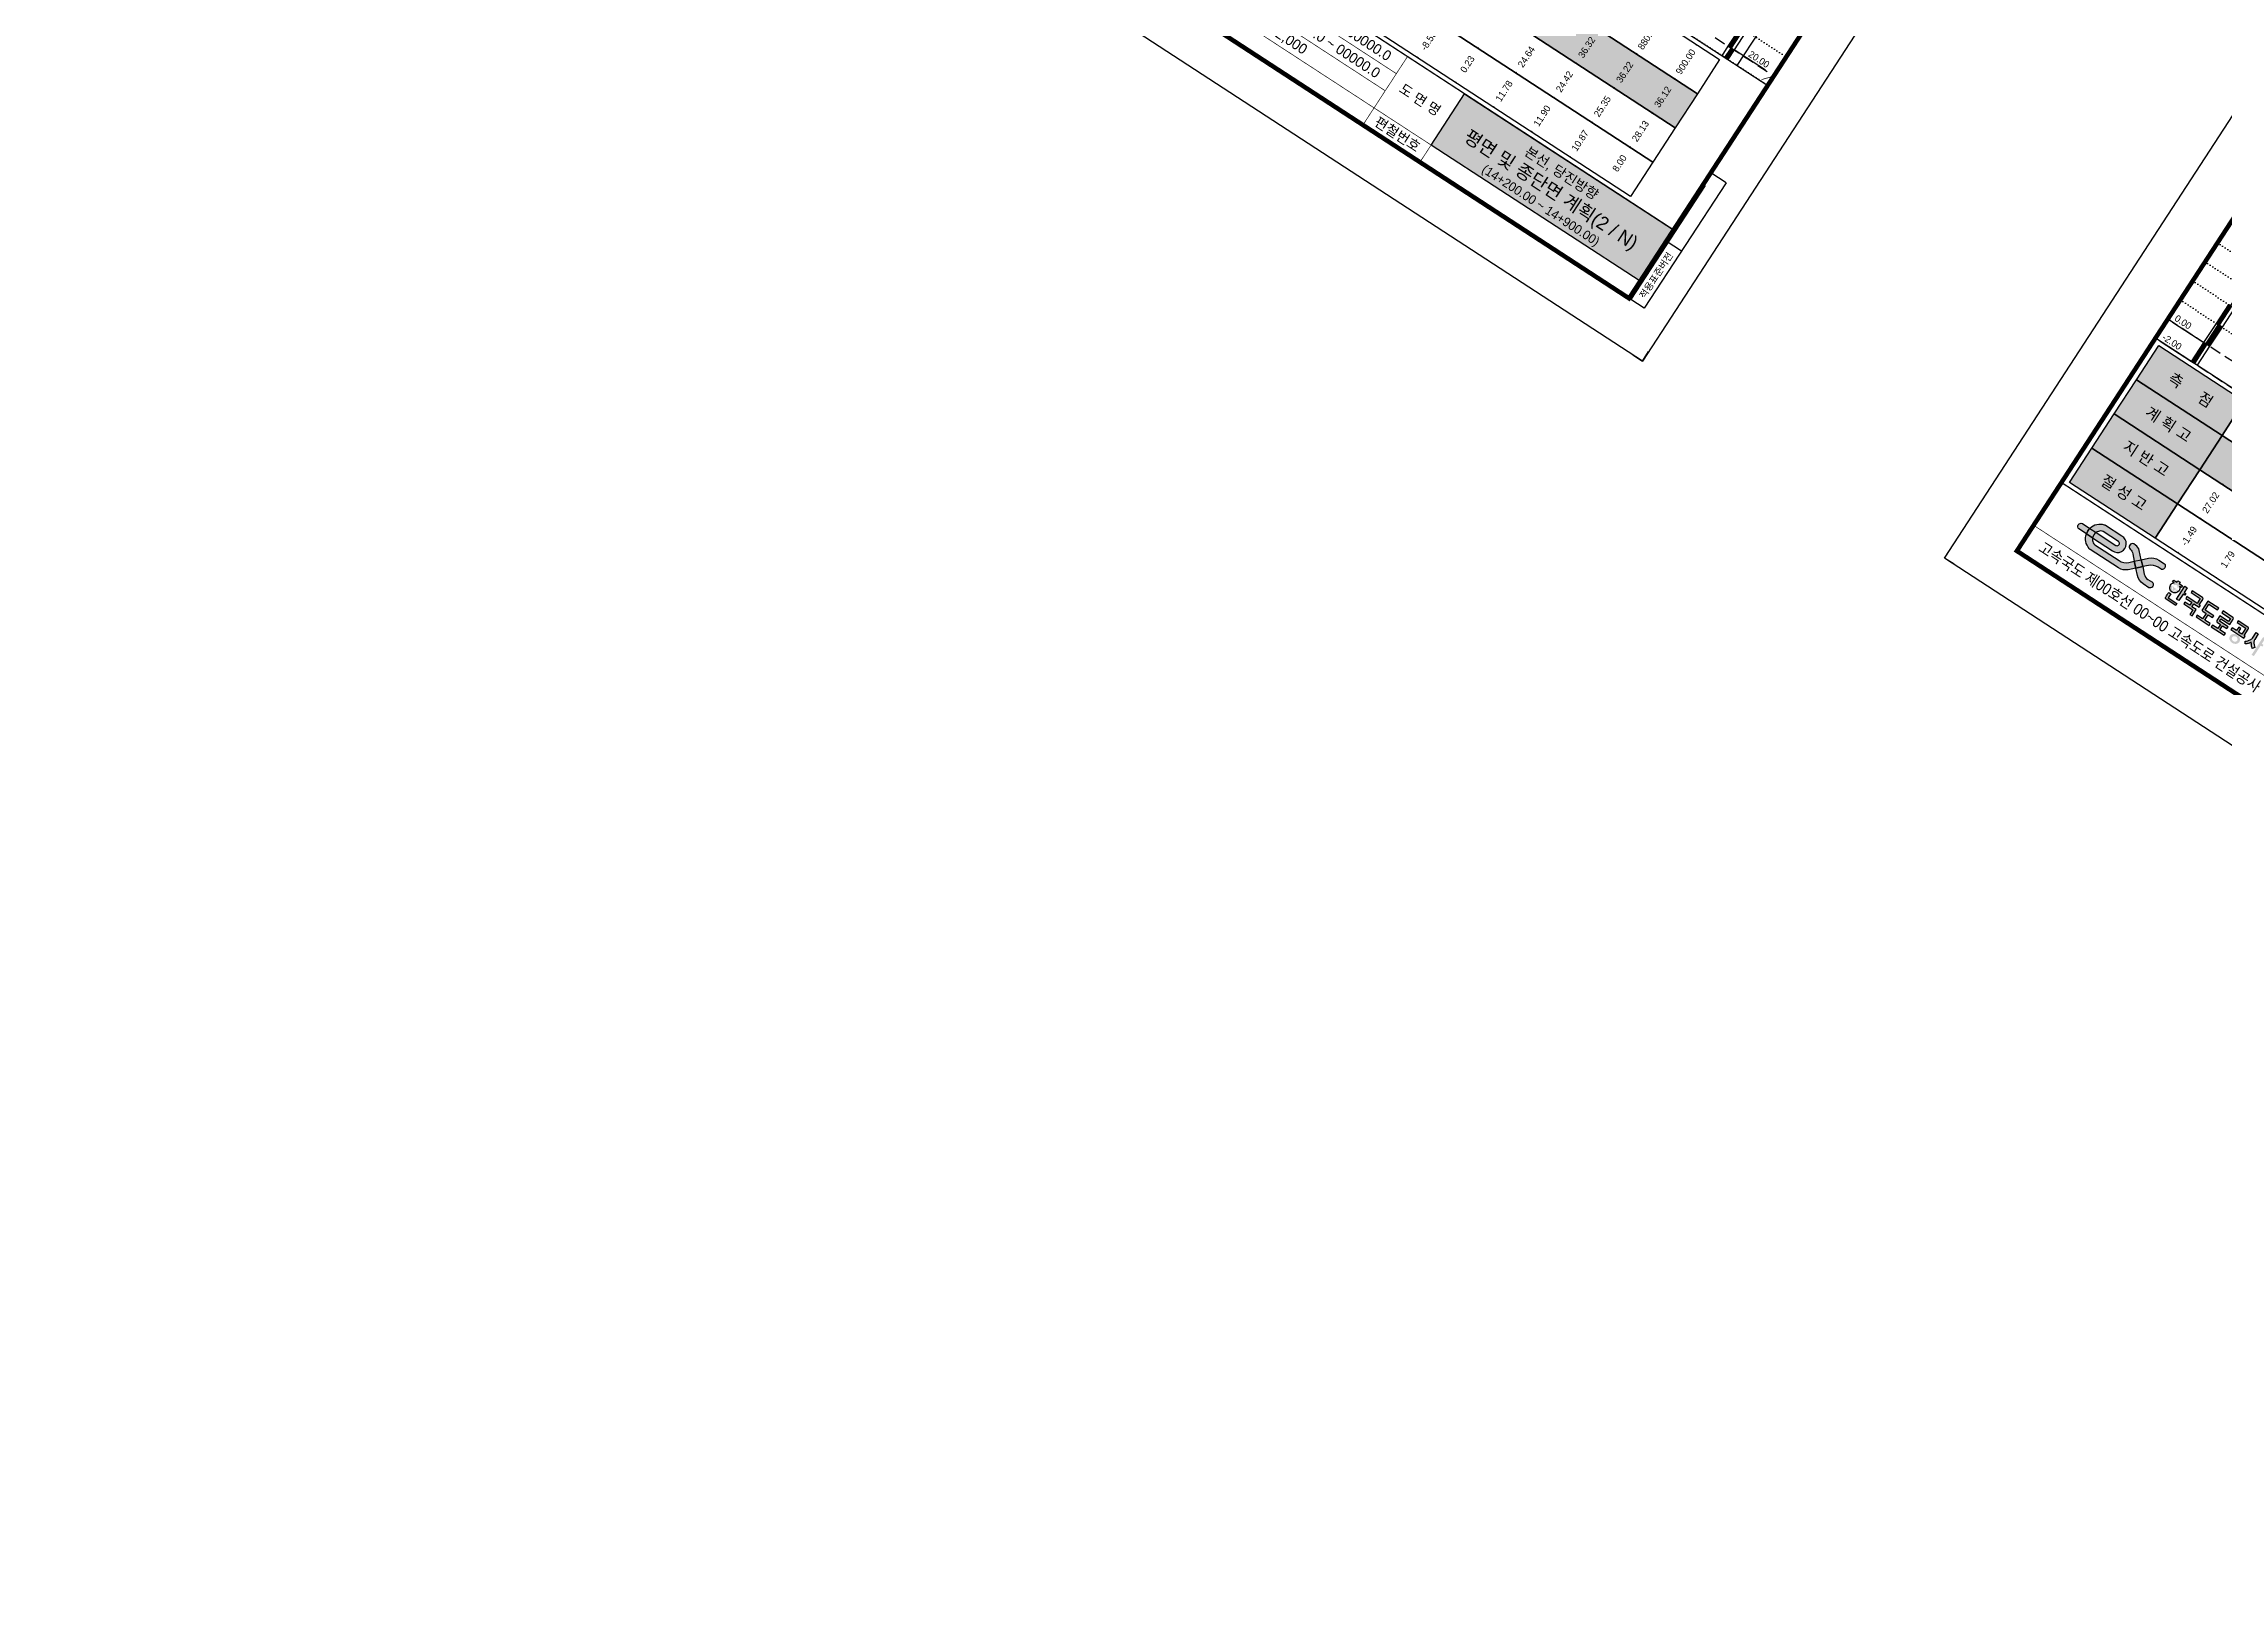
# Model space of a CAD drawing. Header units: millimetres. Extents: x 156921 to 159642, y 477538 to 479586.
# Drawn here: x 157759 to 158720, y 477538 to 478223 of the extents above; entities that cross this region are included whole.
import ezdxf
from ezdxf.enums import TextEntityAlignment as Align

# ---------------------------------------------------------------- set-up
doc = ezdxf.new("R2010")
doc.units = ezdxf.units.MM
doc.header["$MEASUREMENT"] = 0
doc.header["$PDSIZE"] = 0.5
for name, pattern in [('A-DASHD01', [0.75, 0.5, -0.25]), ('A-DOTLN01H', [0.125, 0, -0.125]), ('A-PHATM01', [2.5, 1.25, -0.25, 0.25, -0.25, 0.25, -0.25]), ('CONT', [2, 1, 1])]:
    doc.linetypes.add(name, pattern=pattern)
doc.layers.add('0_defpoints', color=123, linetype='Continuous', plot=False)
doc.layers.add('99_가이드라인', color=83, linetype='Continuous', plot=False)
for name, color, linetype in [('CX-BORD-LIN1', 4, 'Continuous'), ('CX-BORD-LIN2', 3, 'Continuous'), ('CX-BORD-TEX3', 6, 'Continuous'), ('CX-MISC', 2, 'Continuous'), ('WD_도곽', 7, 'Continuous'), ('WD_일반', 7, 'Continuous'), ('종단_인출선_문자_해치등', 7, 'Continuous')]:
    doc.layers.add(name, color=color, linetype=linetype)
doc.layers.add('종단지반선&암선', color=70, linetype='CONT', lineweight=9)
doc.styles.add('HM 7_굵은 표 문자', font='BAREUNDOTUMPRO3.TTF')
doc.styles.add('HM 8_표 문자', font='BAREUNDOTUMPRO1.TTF')
doc.styles.get("Standard").update_dxf_attribs({"font": 'BAREUNDOTUMPRO1.TTF'})
doc.styles.add('TB_TEXT', font='BAREUNDOTUMPRO1.TTF')
doc.styles.add('TB_WBTXT', font='BareunDotumPro3.ttf')

# ---------------------------------------------------------------- blocks, each defined once
blk = doc.blocks.new('WD-INDEX-1', base_point=(3990.45, -477.06))
at = {"true_color": 0xc8be96, "transparency": 33554687}
h = blk.add_hatch(color=253, dxfattribs=at)
edge = h.paths.add_edge_path()
edge.add_arc((3995.75, -632.06), 5, 270, 360)
edge.add_line((4000.75, -632.06), (4000.75, -572.06))
edge.add_arc((3995.75, -572.06), 5, 0, 90)
edge.add_line((3995.75, -567.06), (3990.45, -567.06))
edge.add_line((3990.45, -567.06), (3990.45, -637.06))
edge.add_line((3990.45, -637.06), (3995.75, -637.06))
blk.add_hatch(color=253, dxfattribs=at).paths.add_polyline_path([(3880.45, -995.06), (3990.45, -995.06), (3990.45, -1022.06), (3880.45, -1022.06)])
at = {"color": 253, "true_color": 0xb4b4b4, "const_width": 0.2}
for points in [[(3995.75, -557.06, 0.414214), (4000.75, -552.06), (4000.75, -492.06, 0.414214), (3995.75, -487.06), (3990.45, -487.06), (3990.45, -557.06)], [(3995.75, -717.06, 0.414214), (4000.75, -712.06), (4000.75, -652.06, 0.414214), (3995.75, -647.06), (3990.45, -647.06), (3990.45, -717.06)], [(3995.75, -797.06, 0.414214), (4000.75, -792.06), (4000.75, -732.06, 0.414214), (3995.75, -727.06), (3990.45, -727.06), (3990.45, -797.06)], [(3995.75, -877.06, 0.414214), (4000.75, -872.06), (4000.75, -812.06, 0.414214), (3995.75, -807.06), (3990.45, -807.06), (3990.45, -877.06)]]:
    blk.add_lwpolyline(points, format="xyb", close=True, dxfattribs=at)
at = {"color": 7, "const_width": 0.2}
blk.add_lwpolyline([(3995.75, -637.06, 0.414214), (4000.75, -632.06), (4000.75, -572.06, 0.414214), (3995.75, -567.06), (3990.45, -567.06), (3990.45, -637.06)], format="xyb", close=True, dxfattribs=at)
blk.add_point((3990.45, -477.06))
at = {"layer": '0_defpoints', "linetype": 'ByBlock', "ltscale": 10}
blk.add_lwpolyline([(3880.45, -995.06), (3990.45, -995.06), (3990.45, -1022.06), (3880.45, -1022.06)], close=True, dxfattribs=at)
at = {"color": 253, "true_color": 0xb4b4b4, "style": 'TB_WBTXT'}
for s, p in [('0.일반사항 및 노선계획', (3996.1, -522.06)), ('2. 배수공', (3996.1, -682.06)), ('4. 포장공', (3996.1, -762.06)), ('5. 부대공', (3996.1, -842.06))]:
    blk.add_text(s, height=3.5, rotation=90, dxfattribs=at).set_placement(p, align=Align.MIDDLE_CENTER)
at = {"color": 6, "style": 'TB_WBTXT'}
blk.add_text('1. 토공', height=3.5, rotation=90, dxfattribs=at).set_placement((3996.1, -602.06), align=Align.MIDDLE_CENTER)
blk = doc.blocks.new('CXGLOGO-EX흑백')
h = blk.add_hatch(color=0)
h.paths.add_polyline_path([(12.63, 2.93), (13.94, 2.93, 0.130785), (14.2, 3, 0.568608), (14.23, 5.18, 0.139223), (13.96, 5.26), (11.43, 5.26, 0.198912), (7.89, 3.79), (5.96, 1.87), (7.79, 0.04), (9.3, 1.55, -0.198912)])
h.paths.add_polyline_path([(5.96, -1.79), (4.13, 0.04), (2.64, -1.46, -0.198912), (-0.68, -2.83), (-11.36, -2.83, -0.149968), (-12.24, -2.56, -0.149163), (-13.39, -1.14), (-16.1, -1.14, 0.278403), (-12.27, -5.13, 0.065939), (-11.87, -5.18), (0.62, -5.18, 0.198912), (3.94, -3.81)])
h.paths.add_polyline_path([(-16.1, 1.21), (-19.37, 1.21, 0.888889), (-19.37, -1.14), (-16.1, -1.14, -0.111111)])
h.paths.add_polyline_path([(-11.36, 2.91), (-4.68, 2.91, -0.057559), (-4.56, 2.9, -0.792918), (-4.56, 1.23, -0.057559), (-4.68, 1.21), (-13.39, 1.21, 0.193915), (-13.39, -1.14), (-4.74, -1.14, 1.071754), (-4.74, 5.26), (-11.87, 5.26, 0.065939), (-12.27, 5.21, 0.278403), (-16.1, 1.21), (-13.39, 1.21, -0.149163), (-12.24, 2.64, -0.149968)])
h = blk.add_hatch(color=0)
h.paths.add_polyline_path([(5.96, 1.87), (4.13, 0.04), (5.96, -1.79), (7.79, 0.04)])
h.paths.add_polyline_path([(-13.39, 1.21), (-16.1, 1.21, 0.111111), (-16.1, -1.14), (-13.39, -1.14, -0.193915)])
h = blk.add_hatch(color=0)
h.paths.add_polyline_path([(3.49, 4.34, 0.198912), (1.27, 5.26), (0.48, 5.26, 0.833808), (0.38, 2.93, -0.177326), (2.18, 1.99), (4.13, 0.04), (5.96, 1.87)])
h.paths.add_polyline_path([(9.74, -1.92), (7.79, 0.04), (5.96, -1.79), (7.89, -3.71, 0.198912), (11.43, -5.18), (13.94, -5.18, 0.129219), (14.2, -5.12, 0.604319), (14.13, -2.89, 0.11379), (13.9, -2.83), (11.96, -2.83, -0.198912)])
h = blk.add_hatch(color=0)
edge = h.paths.add_edge_path()
edge.add_line((55.91, 2.5), (56.86, 2.5))
edge.add_line((56.86, 2.5), (56.86, 0.09))
edge.add_arc((58.53, 0.09), 1.68, 180, 195.40835)
edge.add_arc((58.47, 0.08), 1.62, 195.40835, 211.40699)
edge.add_arc((62.73, 2.67), 6.6, 211.40699, 220.88462)
edge.add_arc((62.66, 2.61), 6.51, 220.88462, 230.49861)
edge.add_line((58.52, -2.41), (57.95, -3.23))
edge.add_arc((62.64, 2.48), 7.39, 221.3708, 230.56833, ccw=False)
edge.add_arc((62.86, 2.67), 7.69, 212.52838, 221.37282, ccw=False)
edge.add_arc((49.9, 2.67), 7.69, 318.62717, 327.47163, ccw=False)
edge.add_arc((50.12, 2.48), 7.39, 309.43168, 318.62919, ccw=False)
edge.add_line((54.82, -3.23), (54.24, -2.41))
edge.add_arc((50.17, 2.55), 6.42, 309.43551, 319.18126)
edge.add_arc((49.96, 2.73), 6.69, 319.17872, 328.52967)
edge.add_arc((54.29, 0.07), 1.61, 328.57646, 344.60819)
edge.add_arc((54.23, 0.09), 1.67, 344.57291, 360.01873)
edge.add_line((55.91, 0.09), (55.91, 2.5))
edge = h.paths.add_edge_path()
edge.add_arc((22.07, -0.1), 1.77, 0.34469, 51.80654, ccw=False)
edge.add_arc((21.99, -0.04), 1.86, 268.63901, 358.48882, ccw=False)
edge.add_arc((21.9, -0.04), 1.86, 181.49526, 271.37691, ccw=False)
edge.add_arc((21.82, -0.1), 1.77, 128.19451, 179.65427, ccw=False)
edge.add_line((20.72, 1.3), (20.04, 1.3))
edge.add_line((20.04, 1.3), (20.04, 2.11))
edge.add_line((20.04, 2.11), (21.47, 2.11))
edge.add_line((21.47, 2.11), (21.47, 2.75))
edge.add_line((21.47, 2.75), (22.42, 2.75))
edge.add_line((22.42, 2.75), (22.42, 2.11))
edge.add_line((22.42, 2.11), (23.84, 2.11))
edge.add_line((23.84, 2.11), (23.84, 1.3))
edge.add_line((23.84, 1.3), (23.17, 1.3))
h.paths.add_polyline_path([(60.66, 0.17), (60.66, -0.6), (59.94, -0.6), (59.94, -5.25), (58.99, -5.25), (58.99, 2.5), (59.94, 2.5), (59.94, 0.17)])
edge = h.paths.add_edge_path()
edge.add_line((48.07, 2.5), (48.07, 1.72))
edge.add_line((48.07, 1.72), (51.87, 1.72))
edge.add_line((51.87, 1.72), (51.87, -0.86))
edge.add_line((51.87, -0.86), (50.44, -0.86))
edge.add_line((50.44, -0.86), (50.44, 0.69))
edge.add_line((50.44, 0.69), (49.49, 0.69))
edge.add_line((49.49, 0.69), (49.49, -0.86))
edge.add_line((49.49, -0.86), (47.59, -0.86))
edge.add_line((47.59, -0.86), (47.59, -1.63))
edge.add_line((47.59, -1.63), (53.29, -1.63))
edge.add_line((53.29, -1.63), (53.29, -0.86))
edge.add_line((53.29, -0.86), (52.82, -0.86))
edge.add_line((52.82, -0.86), (52.82, 1.98))
edge.add_arc((52.27, 1.98), 0.549, 0, 40.6008)
edge.add_arc((52.34, 2.04), 0.455, 40.6008, 89.66109)
edge.add_line((52.34, 2.5), (48.07, 2.5))
edge = h.paths.add_edge_path()
edge.add_line((41.42, 2.5), (41.42, 1.72))
edge.add_line((41.42, 1.72), (45.22, 1.72))
edge.add_line((45.22, 1.72), (45.22, 0.43))
edge.add_line((45.22, 0.43), (41.42, 0.43))
edge.add_line((41.42, 0.43), (41.42, -1.63))
edge.add_arc((41.97, -1.63), 0.549, 180, 220.6008)
edge.add_arc((41.9, -1.7), 0.455, 220.6008, 269.66109)
edge.add_line((41.89, -2.15), (43.32, -2.15))
edge.add_line((43.32, -2.15), (43.32, -3.96))
edge.add_line((43.32, -3.96), (40.94, -3.96))
edge.add_line((40.94, -3.96), (40.94, -4.73))
edge.add_line((40.94, -4.73), (46.64, -4.73))
edge.add_line((46.64, -4.73), (46.64, -3.96))
edge.add_line((46.64, -3.96), (44.27, -3.96))
edge.add_line((44.27, -3.96), (44.27, -2.15))
edge.add_line((44.27, -2.15), (46.17, -2.15))
edge.add_line((46.17, -2.15), (46.17, -1.38))
edge.add_line((46.17, -1.38), (42.37, -1.38))
edge.add_line((42.37, -1.38), (42.37, -0.34))
edge.add_line((42.37, -0.34), (46.17, -0.34))
edge.add_line((46.17, -0.34), (46.17, 1.98))
edge.add_arc((45.62, 1.98), 0.549, 0, 40.6008)
edge.add_arc((45.69, 2.04), 0.455, 40.6008, 89.66109)
edge.add_line((45.69, 2.5), (41.42, 2.5))
edge = h.paths.add_edge_path()
edge.add_line((39.52, 2.5), (34.77, 2.5))
edge.add_line((34.77, 2.5), (34.77, -1.12))
edge.add_arc((35.32, -1.12), 0.549, 180, 220.6008)
edge.add_arc((35.25, -1.18), 0.455, 220.6008, 269.66109)
edge.add_line((35.24, -1.63), (36.67, -1.63))
edge.add_line((36.67, -1.63), (36.67, -3.96))
edge.add_line((36.67, -3.96), (34.29, -3.96))
edge.add_line((34.29, -3.96), (34.29, -4.73))
edge.add_line((34.29, -4.73), (39.99, -4.73))
edge.add_line((39.99, -4.73), (39.99, -3.96))
edge.add_line((39.99, -3.96), (37.62, -3.96))
edge.add_line((37.62, -3.96), (37.62, -1.63))
edge.add_line((37.62, -1.63), (39.52, -1.63))
edge.add_line((39.52, -1.63), (39.52, -0.86))
edge.add_line((39.52, -0.86), (35.72, -0.86))
edge.add_line((35.72, -0.86), (35.72, 1.72))
edge.add_line((35.72, 1.72), (39.52, 1.72))
edge.add_line((39.52, 1.72), (39.52, 2.5))
edge = h.paths.add_edge_path()
edge.add_line((31.92, -5.25), (32.87, -5.25))
edge.add_line((32.87, -5.25), (32.87, -2.41))
edge.add_line((32.87, -2.41), (30.97, -2.41))
edge.add_line((30.97, -2.41), (30.97, -1.12))
edge.add_line((30.97, -1.12), (33.34, -1.12))
edge.add_line((33.34, -1.12), (33.34, -0.34))
edge.add_line((33.34, -0.34), (32.87, -0.34))
edge.add_line((32.87, -0.34), (32.87, 1.98))
edge.add_arc((32.32, 1.98), 0.549, 0, 40.6008)
edge.add_arc((32.39, 2.04), 0.455, 40.6008, 89.66109)
edge.add_line((32.39, 2.5), (27.88, 2.5))
edge.add_line((27.88, 2.5), (27.88, 1.72))
edge.add_line((27.88, 1.72), (31.92, 1.72))
edge.add_line((31.92, 1.72), (31.92, -0.34))
edge.add_line((31.92, -0.34), (27.41, -0.34))
edge.add_line((27.41, -0.34), (27.41, -1.12))
edge.add_line((27.41, -1.12), (30.02, -1.12))
edge.add_line((30.02, -1.12), (30.02, -2.41))
edge.add_line((30.02, -2.41), (27.88, -2.41))
edge.add_line((27.88, -2.41), (27.88, -3.18))
edge.add_line((27.88, -3.18), (31.92, -3.18))
edge.add_line((31.92, -3.18), (31.92, -5.25))
edge = h.paths.add_edge_path()
edge.add_line((25.74, -5.25), (21.47, -5.25))
edge.add_arc((21.47, -4.8), 0.449, 220.2619, 270, ccw=False)
edge.add_arc((21.55, -4.73), 0.558, 180.33891, 220.2619, ccw=False)
edge.add_arc((195.56, -3.7), 174.57, 179.66109, 180.33891, ccw=False)
edge.add_line((20.99, -2.67), (21.94, -2.67))
edge.add_line((21.94, -2.67), (21.94, -4.47))
edge.add_line((21.94, -4.47), (25.74, -4.47))
edge.add_line((25.74, -4.47), (25.74, -5.25))
edge = h.paths.add_edge_path(flags=16)
edge.add_ellipse((50.6, -3.77), major_axis=(-1.11, 0), ratio=0.86651, start_angle=0, end_angle=360)
edge = h.paths.add_edge_path()
edge.add_ellipse((50.6, -3.77), major_axis=(2.06, 0), ratio=0.842916, start_angle=0, end_angle=360, ccw=False)
h.paths.add_polyline_path([(26.46, 0.43), (26.46, -0.34), (25.74, -0.34), (25.74, -3.18), (24.67, -3.18), (24.67, 2.5), (25.74, 2.5), (25.74, 0.43)])
edge = h.paths.add_edge_path(flags=16)
edge.add_ellipse((21.94, -0.09), major_axis=(0, 1.22), ratio=0.776497, start_angle=0, end_angle=360, ccw=False)
at = {"color": 0}
for points in [[(-19.37, -1.14, -0.888889), (-19.37, 1.21), (-16.1, 1.21, 0.111111), (-16.1, -1.14)], [(-16.1, 1.21), (-13.39, 1.21, 0.193915), (-13.39, -1.14), (-16.1, -1.14, -0.111111)], [(5.96, -1.79), (3.94, -3.81, -0.198912), (0.62, -5.18), (-11.87, -5.18, -0.065939), (-12.27, -5.13, -0.278403), (-16.1, -1.14), (-13.39, -1.14, 0.149163), (-12.24, -2.56, 0.149968), (-11.36, -2.83), (-0.68, -2.83, 0.198912), (2.64, -1.46), (4.13, 0.04)], [(14.2, 3, -0.130785), (13.94, 2.93), (12.63, 2.93, 0.198912), (9.3, 1.55), (7.79, 0.04), (5.96, 1.87), (7.89, 3.79, -0.198912), (11.43, 5.26), (13.96, 5.26, -0.139223), (14.23, 5.18, -0.568608)], [(7.79, 0.04), (9.74, -1.92, 0.198912), (11.96, -2.83), (13.9, -2.83, -0.11379), (14.13, -2.89, -0.604319), (14.2, -5.12, -0.129219), (13.94, -5.18), (11.43, -5.18, -0.198912), (7.89, -3.71), (5.96, -1.79)]]:
    blk.add_lwpolyline(points, format="xyb", close=True, dxfattribs=at)
for points in [[(-11.36, 2.91, 0.149968), (-12.24, 2.64, 0.149163), (-13.39, 1.21, 0.193915), (-13.39, -1.14), (-4.74, -1.14, 1.071754), (-4.74, 5.26), (-11.87, 5.26, 0.065939), (-12.27, 5.21, 0.278403), (-16.1, 1.21), (-13.39, 1.21), (-4.68, 1.21, 0.057559), (-4.56, 1.23, 0.792918), (-4.56, 2.9, 0.057559), (-4.68, 2.91), (-11.36, 2.91)], [(0.38, 2.93, -0.177326), (2.18, 1.99), (4.13, 0.04), (5.96, 1.87), (3.49, 4.34, 0.198912), (1.27, 5.26), (0.48, 5.26, 0.87142), (0.48, 2.91)], [(23.17, 1.3, -0.228396), (23.84, -0.09, -0.413446), (21.94, -1.89, -0.413609), (20.04, -0.09, -0.228387), (20.72, 1.3), (20.04, 1.3), (20.04, 2.11), (21.47, 2.11), (21.47, 2.75), (22.42, 2.75), (22.42, 2.11), (23.84, 2.11), (23.84, 1.3), (23.17, 1.3)], [(31.92, -5.25), (32.87, -5.25), (32.87, -2.41), (30.97, -2.41), (30.97, -1.12), (33.34, -1.12), (33.34, -0.34), (32.87, -0.34), (32.87, 1.98, 0.179031), (32.74, 2.34, 0.217397), (32.39, 2.5), (27.88, 2.5), (27.88, 1.72), (31.92, 1.72), (31.92, -0.34), (27.41, -0.34), (27.41, -1.12), (30.02, -1.12), (30.02, -2.41), (27.88, -2.41), (27.88, -3.18), (31.92, -3.18), (31.92, -5.25)], [(39.52, 2.5), (34.77, 2.5), (34.77, -1.12, 0.179031), (34.9, -1.48, 0.217397), (35.24, -1.63), (36.67, -1.63), (36.67, -3.96), (34.29, -3.96), (34.29, -4.73), (39.99, -4.73), (39.99, -3.96), (37.62, -3.96), (37.62, -1.63), (39.52, -1.63), (39.52, -0.86), (35.72, -0.86), (35.72, 1.72), (39.52, 1.72), (39.52, 2.5)], [(41.42, 2.5), (41.42, 1.72), (45.22, 1.72), (45.22, 0.43), (41.42, 0.43), (41.42, -1.63, 0.179031), (41.55, -1.99, 0.217397), (41.89, -2.15), (43.32, -2.15), (43.32, -3.96), (40.94, -3.96), (40.94, -4.73), (46.64, -4.73), (46.64, -3.96), (44.27, -3.96), (44.27, -2.15), (46.17, -2.15), (46.17, -1.38), (42.37, -1.38), (42.37, -0.34), (46.17, -0.34), (46.17, 1.98, 0.179031), (46.04, 2.34, 0.217397), (45.69, 2.5), (41.42, 2.5)], [(48.07, 2.5), (48.07, 1.72), (51.87, 1.72), (51.87, -0.86), (50.44, -0.86), (50.44, 0.69), (49.49, 0.69), (49.49, -0.86), (47.59, -0.86), (47.59, -1.63), (53.29, -1.63), (53.29, -0.86), (52.82, -0.86), (52.82, 1.98, 0.179031), (52.69, 2.34, 0.217397), (52.34, 2.5), (48.07, 2.5)], [(55.91, 2.5), (56.86, 2.5), (56.86, 0.09, 0.067333), (56.92, -0.35, 0.069921), (57.09, -0.77, 0.041378), (57.74, -1.65, 0.041974), (58.52, -2.41), (57.95, -3.23, -0.040153), (57.09, -2.41, -0.03861), (56.38, -1.46, -0.03861), (55.67, -2.41, -0.040153), (54.82, -3.23), (54.24, -2.41, 0.042549), (55.02, -1.65, 0.040824), (55.67, -0.77, 0.070066), (55.85, -0.35, 0.067497), (55.91, 0.09), (55.91, 2.5)], [(25.74, -5.25), (21.47, -5.25, -0.220496), (21.13, -5.09, -0.175981), (20.99, -4.73, -0.002958), (20.99, -2.67), (21.94, -2.67), (21.94, -4.47), (25.74, -4.47), (25.74, -5.25)]]:
    blk.add_lwpolyline(points, format="xyb", dxfattribs=at)
blk.add_lwpolyline([(5.96, 1.87), (7.79, 0.04), (5.96, -1.79), (4.13, 0.04), (5.96, 1.87)], dxfattribs=at)
blk.add_lwpolyline([(26.46, 0.43), (26.46, -0.34), (25.74, -0.34), (25.74, -3.18), (24.67, -3.18), (24.67, 2.5), (25.74, 2.5), (25.74, 0.43)], close=True, dxfattribs=at)
blk = doc.blocks.new('한맥도곽')
at = {"layer": '99_가이드라인'}
blk.add_lwpolyline([(0, 594), (841, 594), (841, 0), (0, 0)], close=True, dxfattribs=at)
at = {"layer": 'CX-BORD-LIN1', "const_width": 2}
blk.add_lwpolyline([(821, 20), (25, 20), (25, 574), (821, 574)], close=True, dxfattribs=at)
at = {"layer": 'CX-BORD-LIN1'}
for points, const_width in [([(821, 56), (25, 56)], 0.6), ([(681, 20), (681, 56)], 0.3)]:
    blk.add_lwpolyline(points, dxfattribs=dict(at, const_width=const_width))
at = {"layer": 'CX-BORD-LIN2'}
for p, q in [((829, 86.03), (821, 86.03)), ((822, 80), (822, 20)), ((829, 86.03), (829, 20)), ((829, 50), (821, 50)), ((829, 20), (822, 20))]:
    blk.add_line(p, q, dxfattribs=at)
at = {"layer": 'CX-BORD-LIN2', "const_width": 0.3}
for points in [[(711, 20), (711, 56)], [(681, 47), (553, 47)], [(155, 33.5), (25, 33.5)], [(681, 38), (553, 38)], [(821, 29), (553, 29)]]:
    blk.add_lwpolyline(points, dxfattribs=at)
at = {"layer": 'CX-MISC'}
for points in [[(5, 0), (0, 0), (0, 5)], [(836, 0), (841, 0), (841, 5)]]:
    blk.add_lwpolyline(points, dxfattribs=at)
at = {"layer": 'CX-MISC', "color": 6, "xscale": 1.199999999999999, "yscale": 1.199999999999999}
blk.add_blockref('CXGLOGO-EX흑백', (65.89, 44.42), dxfattribs=at)
at = {"layer": 'CX-BORD-LIN1', "style": 'TB_TEXT'}
for tag, height, p in [('TR_RNUM5', 3, (310.11, 52.64)), ('TR_RNUM4', 3, (310.11, 46.64)), ('TR_RDAT5', 3.5, (342.5, 53)), ('TR_RDAT4', 3.5, (342.5, 47)), ('TR_DGN5', 3.5, (476.12, 53)), ('TR_DGN4', 3.5, (476.12, 47)), ('TR_CHK5', 3.5, (506.12, 53)), ('TR_CHK4', 3.5, (506.12, 47)), ('TR_APP5', 3.5, (536.12, 53)), ('TR_APP4', 3.5, (536.12, 47)), ('TR_RNUM3', 3, (310.11, 40.64)), ('TR_RDAT3', 3.5, (342.5, 41)), ('TR_DGN3', 3.5, (476.12, 41)), ('TR_CHK3', 3.5, (506.12, 41)), ('TR_APP3', 3.5, (536.12, 41)), ('TR_RNUM2', 3, (310.11, 34.64)), ('TR_RNUM1', 3, (310.11, 28.64)), ('TR_RDAT2', 3.5, (342.5, 35)), ('TR_RDAT1', 3.5, (342.5, 29)), ('TR_DGN2', 3.5, (476.12, 35)), ('TR_DGN1', 3.5, (476.12, 29)), ('TR_CHK2', 3.5, (506.12, 35)), ('TR_CHK1', 3.5, (506.12, 29)), ('TR_APP2', 3.5, (536.12, 35)), ('TR_APP1', 3.5, (536.12, 29))]:
    blk.add_attdef(tag, text='', height=height, dxfattribs=at).set_placement(p, align=Align.MIDDLE_CENTER)
for tag, p in [('TR_RCON5', (367.3, 53)), ('TR_RCON4', (367.3, 47)), ('TR_RCON3', (367.3, 41)), ('TR_RCON2', (367.3, 35)), ('TR_RCON1', (367.3, 29))]:
    blk.add_attdef(tag, text='', height=3.5, dxfattribs=at).set_placement(p, align=Align.MIDDLE_LEFT)
at = {"layer": 'CX-BORD-LIN2', "style": 'TB_TEXT'}
for tag, p in [('TD_VERSION', (825.5, 68.01)), ('적용표준버전', (825.5, 35))]:
    blk.add_attdef(tag, text='', height=3, rotation=90, dxfattribs=at).set_placement(p, align=Align.MIDDLE_CENTER)
at = {"layer": 'CX-BORD-TEX3', "style": 'TB_TEXT'}
for tag, height, p in [('노선이정', 4.5, (170.03, 51.46)), ('설계공구', 4.5, (568, 51.36)), ('설 계 사', 4.5, (170, 42.59)), ('시공공구', 4.5, (568, 42.69)), ('도 면 명', 4.5, (696, 43.19)), ('시 공 사', 4.5, (170, 33.59)), ('도면축척', 4.5, (568.29, 33.51)), ('건설분야', 4.5, (170, 25.13)), ('건설단계', 4.5, (240, 25.13)), ('개정번호', 3, (310.08, 23.66)), ('날짜', 3, (342.5, 23.66)), ('내   용', 3, (420.5, 23.66)), ('작성자', 3, (478, 23.66)), ('검토자', 3, (508, 23.66)), ('확인자', 3, (538, 23.66)), ('도면번호', 4.5, (568.29, 24.79)), ('편철번호', 4.5, (696, 25))]:
    blk.add_attdef(tag, text='', height=height, dxfattribs=at).set_placement(p, align=Align.MIDDLE)
at = {"layer": 'CX-BORD-TEX3'}
for tag, height, style, p in [('TD_LNDST', 4.5, 'TB_TEXT', (240, 51.5)), ('TD_DSECT', 4.5, 'TB_TEXT', (600.5, 51.5)), ('TD_DDIST', 4.5, 'TB_TEXT', (649.5, 51.5)), ('TD_DNAME_TOP', 4.5, 'TB_TEXT', (766, 50.12)), ('TD_CSECT', 4.5, 'TB_TEXT', (600.5, 42.5)), ('TD_CDIST', 4.5, 'TB_TEXT', (649.5, 42.5)), ('TD_DNAME_MAIN', 6, 'TB_WBTXT', (766, 41.47)), ('TD_CCOMP', 4.5, 'TB_TEXT', (240, 33.59)), ('TD_SCAL', 4.5, 'TB_TEXT', (632, 33.75)), ('TD_DNAME_BOT', 4, 'TB_TEXT', (766, 33.17)), ('TD_FIELD', 4.5, 'TB_TEXT', (205, 25.13)), ('TD_CSTEP', 4.5, 'TB_TEXT', (275.74, 25.13)), ('TD_DWGCODE', 4.5, 'TB_TEXT', (632, 24.79)), ('TD_DWGNO', 4.5, 'TB_TEXT', (766, 25))]:
    blk.add_attdef(tag, text='', height=height, dxfattribs=dict(at, style=style)).set_placement(p, align=Align.MIDDLE_CENTER)
at = {"layer": 'CX-BORD-TEX3', "style": 'TB_TEXT'}
for tag, height, width, p in [('TD_DCOMP', 4.5, 0.85, (240, 42.59)), ('TD_CNAME', 5, 0.8, (90, 27.6))]:
    blk.add_attdef(tag, text='', height=height, dxfattribs=dict(at, width=width)).set_placement(p, align=Align.MIDDLE_CENTER)

msp = doc.modelspace()

# ---------------------------------------------------------------- hatches: boundary and pattern name
at = {"layer": 'WD_일반', "true_color": 0xfffafa}
for points in [[(157881.06, 478596.31), (158487.75, 478201.22), (158477.93, 478186.14), (157871.23, 478581.23)], [(158719.03, 478050.61), (159325.73, 477655.52), (159315.9, 477640.43), (158709.21, 478035.52)]]:
    msp.add_hatch(color=7, dxfattribs=at).paths.add_polyline_path(points, flags=0)
at = {"layer": '종단_인출선_문자_해치등'}
for color, points in [(7, [(158503.91, 478220.53), (158502.65, 478221.35), (158499.92, 478217.16), (158501.18, 478216.34)]), (7, [(158508.11, 478229.73), (158506.85, 478230.55), (158501.39, 478222.17), (158502.65, 478221.35)]), (7, [(158723.24, 478107.53), (158721.98, 478108.35), (158716.53, 478099.97), (158717.78, 478099.15)]), (7, [(158719.04, 478098.34), (158717.78, 478099.15), (158712.33, 478090.77), (158713.58, 478089.96)]), (178, [(158691.15, 478090.25), (158728.85, 478065.69), (158719.03, 478050.61), (158681.32, 478075.16)]), (7, [(158712.33, 478090.77), (158711.07, 478091.59), (158705.61, 478083.21), (158706.87, 478082.39)]), (178, [(158681.32, 478075.16), (158719.03, 478050.61), (158709.21, 478035.52), (158671.5, 478060.08)]), (178, [(158671.5, 478060.08), (158709.21, 478035.52), (158699.39, 478020.44), (158661.68, 478045)]), (178, [(158661.68, 478045), (158699.39, 478020.44), (158689.56, 478005.36), (158651.85, 478029.91)])]:
    msp.add_hatch(color=color, dxfattribs=at).paths.add_polyline_path(points, flags=0)

# ---------------------------------------------------------------- linework, layer by layer
at = {"layer": 'WD_일반', "color": 55, "linetype": 'CONT'}
for p, q in [((158391.01, 478221.26), (158390.79, 478220.93)), ((158391.01, 478221.26), (158391.23, 478221.6)), ((158487.52, 478222.85), (158487.3, 478222.52)), ((158364.43, 478217.09), (158364.65, 478217.43)), ((158434.35, 478214.52), (158434.13, 478214.18)), ((158434.35, 478214.52), (158434.57, 478214.85)), ((158460.94, 478218.69), (158460.72, 478218.35)), ((158460.94, 478218.69), (158461.15, 478219.02)), ((158381.19, 478206.18), (158381.41, 478206.51)), ((158407.77, 478210.35), (158407.55, 478210.01)), ((158407.77, 478210.35), (158407.99, 478210.68)), ((158451.11, 478203.6), (158450.89, 478203.27)), ((158451.11, 478203.6), (158451.33, 478203.94)), ((158477.69, 478207.77), (158477.48, 478207.44)), ((158477.69, 478207.77), (158477.91, 478208.11)), ((158397.95, 478195.26), (158398.17, 478195.6)), ((158424.53, 478199.43), (158424.31, 478199.1)), ((158424.53, 478199.43), (158424.75, 478199.77)), ((158467.87, 478192.69), (158467.65, 478192.35)), ((158467.87, 478192.69), (158468.09, 478193.02)), ((158414.71, 478184.35), (158414.93, 478184.68)), ((158441.29, 478188.52), (158441.07, 478188.18)), ((158441.29, 478188.52), (158441.51, 478188.85)), ((158431.47, 478173.43), (158431.69, 478173.77)), ((158458.05, 478177.6), (158457.83, 478177.27)), ((158458.05, 478177.6), (158458.27, 478177.94)), ((158448.23, 478162.52), (158448.44, 478162.86)), ((158719.26, 478028.98), (158719.05, 478028.64)), ((158719.26, 478028.98), (158719.48, 478029.31)), ((158709.44, 478013.89), (158709.22, 478013.56)), ((158709.44, 478013.89), (158709.66, 478014.23)), ((158699.62, 477998.81), (158699.84, 477999.14)), ((158716.38, 477987.89), (158716.6, 477988.23))]:
    msp.add_line(p, q, dxfattribs=at)
at = {"layer": 'WD_일반', "color": 55, "linetype": 'CONT', "flags": 128}
for points in [[(157890.88, 478611.4), (158497.57, 478216.31), (158487.75, 478201.22), (157881.06, 478596.31), (157890.88, 478611.4)], [(157881.06, 478596.31), (158487.75, 478201.22), (158477.93, 478186.14), (157871.23, 478581.23), (157881.06, 478596.31)], [(157871.23, 478581.23), (158477.93, 478186.14), (158468.1, 478171.06), (157861.41, 478566.15), (157871.23, 478581.23)], [(157861.41, 478566.15), (158468.1, 478171.06), (158458.28, 478155.97), (157851.59, 478551.06), (157861.41, 478566.15)], [(158691.15, 478090.25), (158728.85, 478065.69), (158719.03, 478050.61), (158681.32, 478075.16), (158691.15, 478090.25)], [(158681.32, 478075.16), (158719.03, 478050.61), (158709.21, 478035.52), (158671.5, 478060.08), (158681.32, 478075.16)], [(158671.5, 478060.08), (158709.21, 478035.52), (158699.39, 478020.44), (158661.68, 478045), (158671.5, 478060.08)], [(158728.85, 478065.69), (159335.55, 477670.6), (159325.73, 477655.52), (158719.03, 478050.61), (158728.85, 478065.69)], [(158719.03, 478050.61), (159325.73, 477655.52), (159315.9, 477640.43), (158709.21, 478035.52), (158719.03, 478050.61)], [(158661.68, 478045), (158699.39, 478020.44), (158689.56, 478005.36), (158651.85, 478029.91), (158661.68, 478045)], [(158709.21, 478035.52), (159315.9, 477640.43), (159306.08, 477625.35), (158699.39, 478020.44), (158709.21, 478035.52)], [(158699.39, 478020.44), (159306.08, 477625.35), (159296.26, 477610.27), (158689.56, 478005.36), (158699.39, 478020.44)]]:
    msp.add_lwpolyline(points, dxfattribs=at)
at = {"layer": '종단_인출선_문자_해치등', "color": 197, "linetype": 'A-DOTLN01H', "ltscale": 10}
for p, q in [((157859.93, 478651.84), (158526.96, 478217.45)), ((157851.75, 478639.27), (158518.78, 478204.89)), ((158717.01, 478135.46), (159384.04, 477701.08)), ((158711.55, 478127.08), (159378.58, 477692.7)), ((158706.09, 478118.7), (159373.12, 477684.32)), ((158700.64, 478110.32), (159367.67, 477675.94))]:
    msp.add_line(p, q, dxfattribs=at)
at = {"layer": '종단_인출선_문자_해치등', "color": 7, "linetype": 'CONT', "ltscale": 10}
for p, q in [((157851.75, 478639.27), (158518.78, 478204.89)), ((158689.72, 478093.56), (159356.75, 477659.18))]:
    msp.add_line(p, q, dxfattribs=at)
at = {"layer": '종단_인출선_문자_해치등', "color": 195, "linetype": 'A-DASHD01', "ltscale": 10}
for p, q in [((157854.48, 478643.46), (158521.5, 478209.08)), ((158695.18, 478101.94), (159362.21, 477667.56)), ((158689.72, 478093.56), (159356.75, 477659.18))]:
    msp.add_line(p, q, dxfattribs=at)
at = {"layer": '종단_인출선_문자_해치등', "color": 192, "linetype": 'CONT'}
for p, q in [((158505.37, 478213.62), (158536.61, 478261.6)), ((158689.72, 478093.56), (158780.26, 478232.58)), ((158706.48, 478082.65), (158800.08, 478226.38))]:
    msp.add_line(p, q, dxfattribs=at)
at = {"layer": '종단_인출선_문자_해치등', "color": 7, "linetype": 'CONT'}
for p, q in [((158517.73, 478211.53), (158503.91, 478220.53)), ((158697.24, 478100.6), (158711.07, 478091.59)), ((158691.79, 478092.22), (158705.61, 478083.21))]:
    msp.add_line(p, q, dxfattribs=at)
at = {"layer": '종단_인출선_문자_해치등', "color": 7, "linetype": 'CONT', "flags": 128}
for points in [[(158502.65, 478221.35), (158499.92, 478217.16), (158498.66, 478217.98), (158501.39, 478222.17), (158502.65, 478221.35)], [(158503.91, 478220.53), (158501.18, 478216.34), (158499.92, 478217.16), (158502.65, 478221.35), (158503.91, 478220.53)], [(158508.11, 478229.73), (158502.65, 478221.35), (158501.39, 478222.17), (158506.85, 478230.55), (158508.11, 478229.73)], [(158509.36, 478228.91), (158503.91, 478220.53), (158502.65, 478221.35), (158508.11, 478229.73), (158509.36, 478228.91)], [(158723.24, 478107.53), (158717.78, 478099.15), (158716.53, 478099.97), (158721.98, 478108.35), (158723.24, 478107.53)], [(158724.5, 478106.71), (158719.04, 478098.34), (158717.78, 478099.15), (158723.24, 478107.53), (158724.5, 478106.71)], [(158717.78, 478099.15), (158712.33, 478090.77), (158711.07, 478091.59), (158716.53, 478099.97), (158717.78, 478099.15)], [(158719.04, 478098.34), (158713.58, 478089.96), (158712.33, 478090.77), (158717.78, 478099.15), (158719.04, 478098.34)], [(158712.33, 478090.77), (158706.87, 478082.39), (158705.61, 478083.21), (158711.07, 478091.59), (158712.33, 478090.77)], [(158713.58, 478089.96), (158708.13, 478081.58), (158706.87, 478082.39), (158712.33, 478090.77), (158713.58, 478089.96)]]:
    msp.add_lwpolyline(points, dxfattribs=at)
at = {"layer": '종단지반선&암선', "color": 161, "linetype": 'A-PHATM01', "ltscale": 5, "flags": 128}
msp.add_lwpolyline([(158516.13, 478207.49), (158521.43, 478208.96)], dxfattribs=at)

# ---------------------------------------------------------------- block references
ref = msp.add_blockref('한맥도곽', (157758.76, 478542.3), dxfattribs=dict(rotation=326.9270375787891))
ref.add_attrib('TD_CDIST', '00000.0 ~ 00000.0', dxfattribs={"layer": 'CX-BORD-TEX3', "height": 4.5, "rotation": 326.92704, "style": 'TB_TEXT'}).set_placement((158326.22, 478223.47), align=Align.MIDDLE_CENTER)
ref.add_attrib('TD_DNAME_MAIN', '평면 및 종단면 계획(2 / N)', dxfattribs={"layer": 'CX-BORD-TEX3', "height": 6, "rotation": 326.92704, "style": 'TB_WBTXT'}).set_placement((158423.29, 478159.04), align=Align.MIDDLE_CENTER)
ref.add_attrib('TD_DNAME_TOP', '본선, 당진방향', dxfattribs={"layer": 'CX-BORD-TEX3', "height": 4.5, "rotation": 326.92704, "style": 'TB_TEXT'}).set_placement((158428, 478166.28), align=Align.MIDDLE_CENTER)
ref.add_attrib('TD_DNAME_BOT', '(14+200.00 ~ 14+900.00)', dxfattribs={"layer": 'CX-BORD-TEX3', "height": 4, "rotation": 326.92704, "style": 'TB_TEXT'}).set_placement((158418.76, 478152.09), align=Align.MIDDLE_CENTER)
ref.add_attrib('적용표준버전', '적용표준버전', dxfattribs={"layer": 'CX-BORD-LIN2', "height": 3, "rotation": 56.92704, "style": 'TB_TEXT'}).set_placement((158469.61, 478121.15), align=Align.MIDDLE_CENTER)
ref.add_attrib('편철번호', '편철번호', dxfattribs={"layer": 'CX-BORD-TEX3', "height": 4.5, "rotation": 326.92704, "style": 'TB_TEXT'}).set_placement((158355.64, 478183.44), align=Align.MIDDLE)
ref.add_attrib('도 면 명', '도 면 명', dxfattribs={"layer": 'CX-BORD-TEX3', "height": 4.5, "rotation": 326.92704, "style": 'TB_TEXT'}).set_placement((158365.57, 478198.68), align=Align.MIDDLE)
ref.add_attrib('TD_SCAL', '1:2,000', dxfattribs={"layer": 'CX-BORD-TEX3', "height": 4.5, "rotation": 326.92704, "style": 'TB_TEXT'}).set_placement((158306.78, 478225.69), align=Align.MIDDLE_CENTER)
ref.add_attrib('TD_DDIST', '00000.0 ~ 00000.0', dxfattribs={"layer": 'CX-BORD-TEX3', "height": 4.5, "rotation": 326.92704, "style": 'TB_TEXT'}).set_placement((158331.13, 478231.02), align=Align.MIDDLE_CENTER)
ref = msp.add_blockref('한맥도곽', (158596.74, 477996.59), dxfattribs=dict(rotation=326.9270375787892))
ref.add_attrib('TD_CNAME', '고속국도 제00호선 00~00 고속도로 건설공사', dxfattribs={"layer": 'CX-BORD-TEX3', "height": 5, "rotation": 326.92704, "style": 'TB_TEXT', "width": 0.9}).set_placement((158687.22, 477970.6), align=Align.MIDDLE_CENTER)
at = {"layer": 'WD_도곽', "color": 9, "linetype": 'CONT', "rotation": 326.9270375787892}
msp.add_blockref('WD-INDEX-1', (158759.98, 478575.27), dxfattribs=at)

# ---------------------------------------------------------------- texts
at = {"layer": '종단_인출선_문자_해치등', "color": 7}
for s, insert, char_height, attachment_point, rotation, style in [('880.00', (158465.85, 478226.23), 3, 5, 56.92704, 'HM 8_표 문자'), ('-8.53', (158373.05, 478227.59), 3, 9, 56.92704, 'HM 8_표 문자'), ('24.64', (158416.39, 478220.84), 3, 9, 56.92704, 'HM 8_표 문자'), ('0.23', (158389.81, 478216.67), 3, 9, 56.92704, 'HM 8_표 문자'), ('900.00', (158482.61, 478215.31), 3, 5, 56.92704, 'HM 8_표 문자'), ('11.78', (158406.57, 478205.76), 3, 9, 56.92704, 'HM 8_표 문자'), ('24.42', (158433.15, 478209.93), 3, 9, 56.92704, 'HM 8_표 문자'), ('11.90', (158423.33, 478194.84), 3, 9, 56.92704, 'HM 8_표 문자'), ('25.35', (158449.91, 478199.01), 3, 9, 56.92704, 'HM 8_표 문자'), ('10.87', (158440.09, 478183.93), 3, 9, 56.92704, 'HM 8_표 문자'), ('28.13', (158466.67, 478188.1), 3, 9, 56.92704, 'HM 8_표 문자'), ('8.00', (158456.85, 478173.01), 3, 9, 56.92704, 'HM 8_표 문자'), ('측     점', (158705.09, 478070.43), 5, 5, 326.92704, 'HM 7_굵은 표 문자'), ('지 반 고', (158685.44, 478040.26), 5, 5, 326.92704, 'HM 7_굵은 표 문자'), ('절 성 고', (158675.62, 478025.18), 5, 5, 326.92704, 'HM 7_굵은 표 문자'), ('27.02', (158718.07, 478024.39), 3, 9, 56.92704, 'HM 8_표 문자'), ('-1.49', (158708.24, 478009.3), 3, 9, 56.92704, 'HM 8_표 문자'), ('1.79', (158725, 477998.39), 3, 9, 56.92704, 'HM 8_표 문자')]:
    msp.add_mtext(s, dxfattribs=dict(at, insert=insert, char_height=char_height, attachment_point=attachment_point, rotation=rotation, style=style))
at = {"layer": '종단_인출선_문자_해치등', "color": 10, "style": 'HM 7_굵은 표 문자'}
for s, insert, char_height, attachment_point, rotation in [('36.32', (158442.98, 478225.01), 3, 9, 56.92704), ('36.22', (158459.74, 478214.1), 3, 9, 56.92704), ('36.12', (158476.5, 478203.18), 3, 9, 56.92704), ('계 획 고', (158695.27, 478055.34), 5, 5, 326.92704)]:
    msp.add_mtext(s, dxfattribs=dict(at, insert=insert, char_height=char_height, attachment_point=attachment_point, rotation=rotation))
at = {"layer": '종단_인출선_문자_해치등', "color": 7, "char_height": 3, "rotation": 326.92704}
for s, insert, attachment_point in [('20.00', (158519.1, 478213.63), 6), ('0.00', (158698.61, 478102.69), 4), ('-2.00', (158693.15, 478094.31), 4)]:
    msp.add_mtext(s, dxfattribs=dict(at, insert=insert, attachment_point=attachment_point))

doc.saveas('drawing.dxf')
